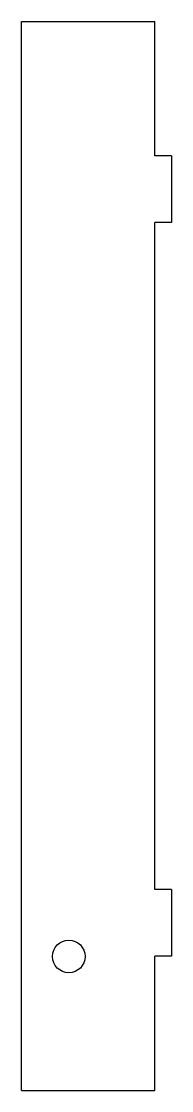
# Model space of a CAD drawing. Extents: x -1.12 to 0, y -4.09 to 3.91.
import ezdxf

# ---------------------------------------------------------------- set-up
doc = ezdxf.new("R2010")
doc.units = 0
doc.header["$MEASUREMENT"] = 0
doc.layers.add('VISIBLE', color=7, linetype='CONTINUOUS')

msp = doc.modelspace()

# ---------------------------------------------------------------- linework, layer by layer
at = {"layer": 'VISIBLE'}
for p, q in [((-1.125, 3.9143), (-0.125, 3.9143)), ((-1.125, -4.0857), (-1.125, 3.9143)), ((-0.125, 2.9092), (-0.125, 3.9143)), ((0, 2.9092), (-0.125, 2.9092)), ((0, 2.9092), (0, 2.4092)), ((-0.125, -2.5808), (-0.125, 2.4092)), ((0, 2.4092), (-0.125, 2.4092)), ((0, -2.5808), (-0.125, -2.5808)), ((0, -2.5808), (0, -3.0808)), ((-0.125, -4.0857), (-0.125, -3.0808)), ((0, -3.0808), (-0.125, -3.0808)), ((-1.125, -4.0857), (-0.125, -4.0857))]:
    msp.add_line(p, q, dxfattribs=at)
msp.add_circle((-0.7698, -3.0821), 0.122, dxfattribs=at)

doc.saveas('drawing.dxf')
